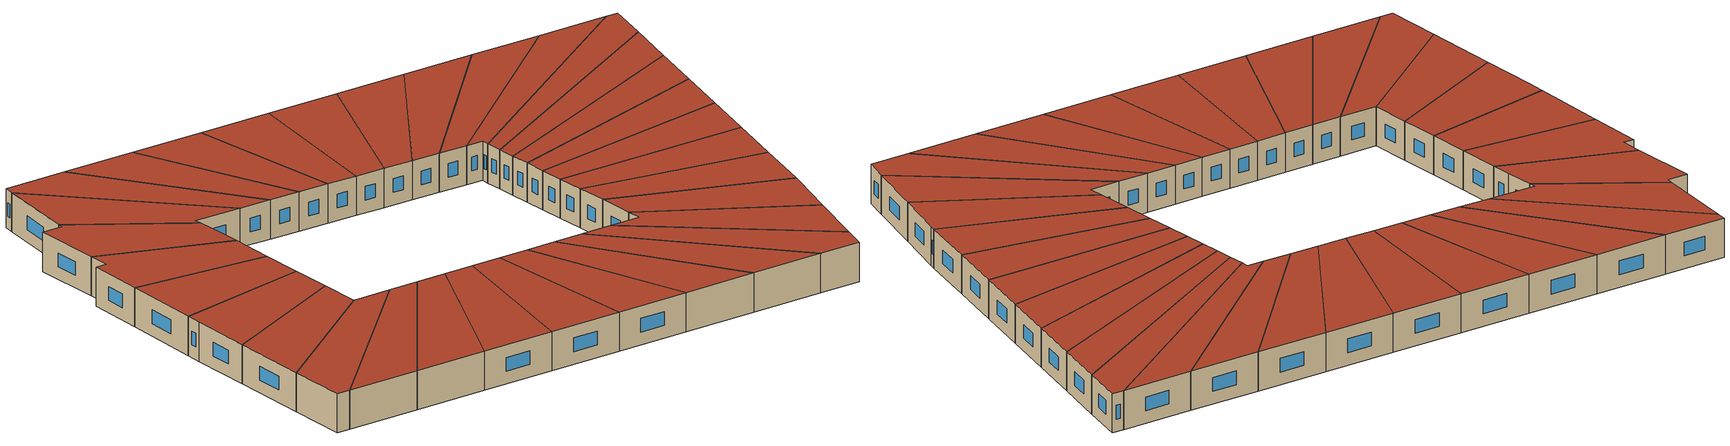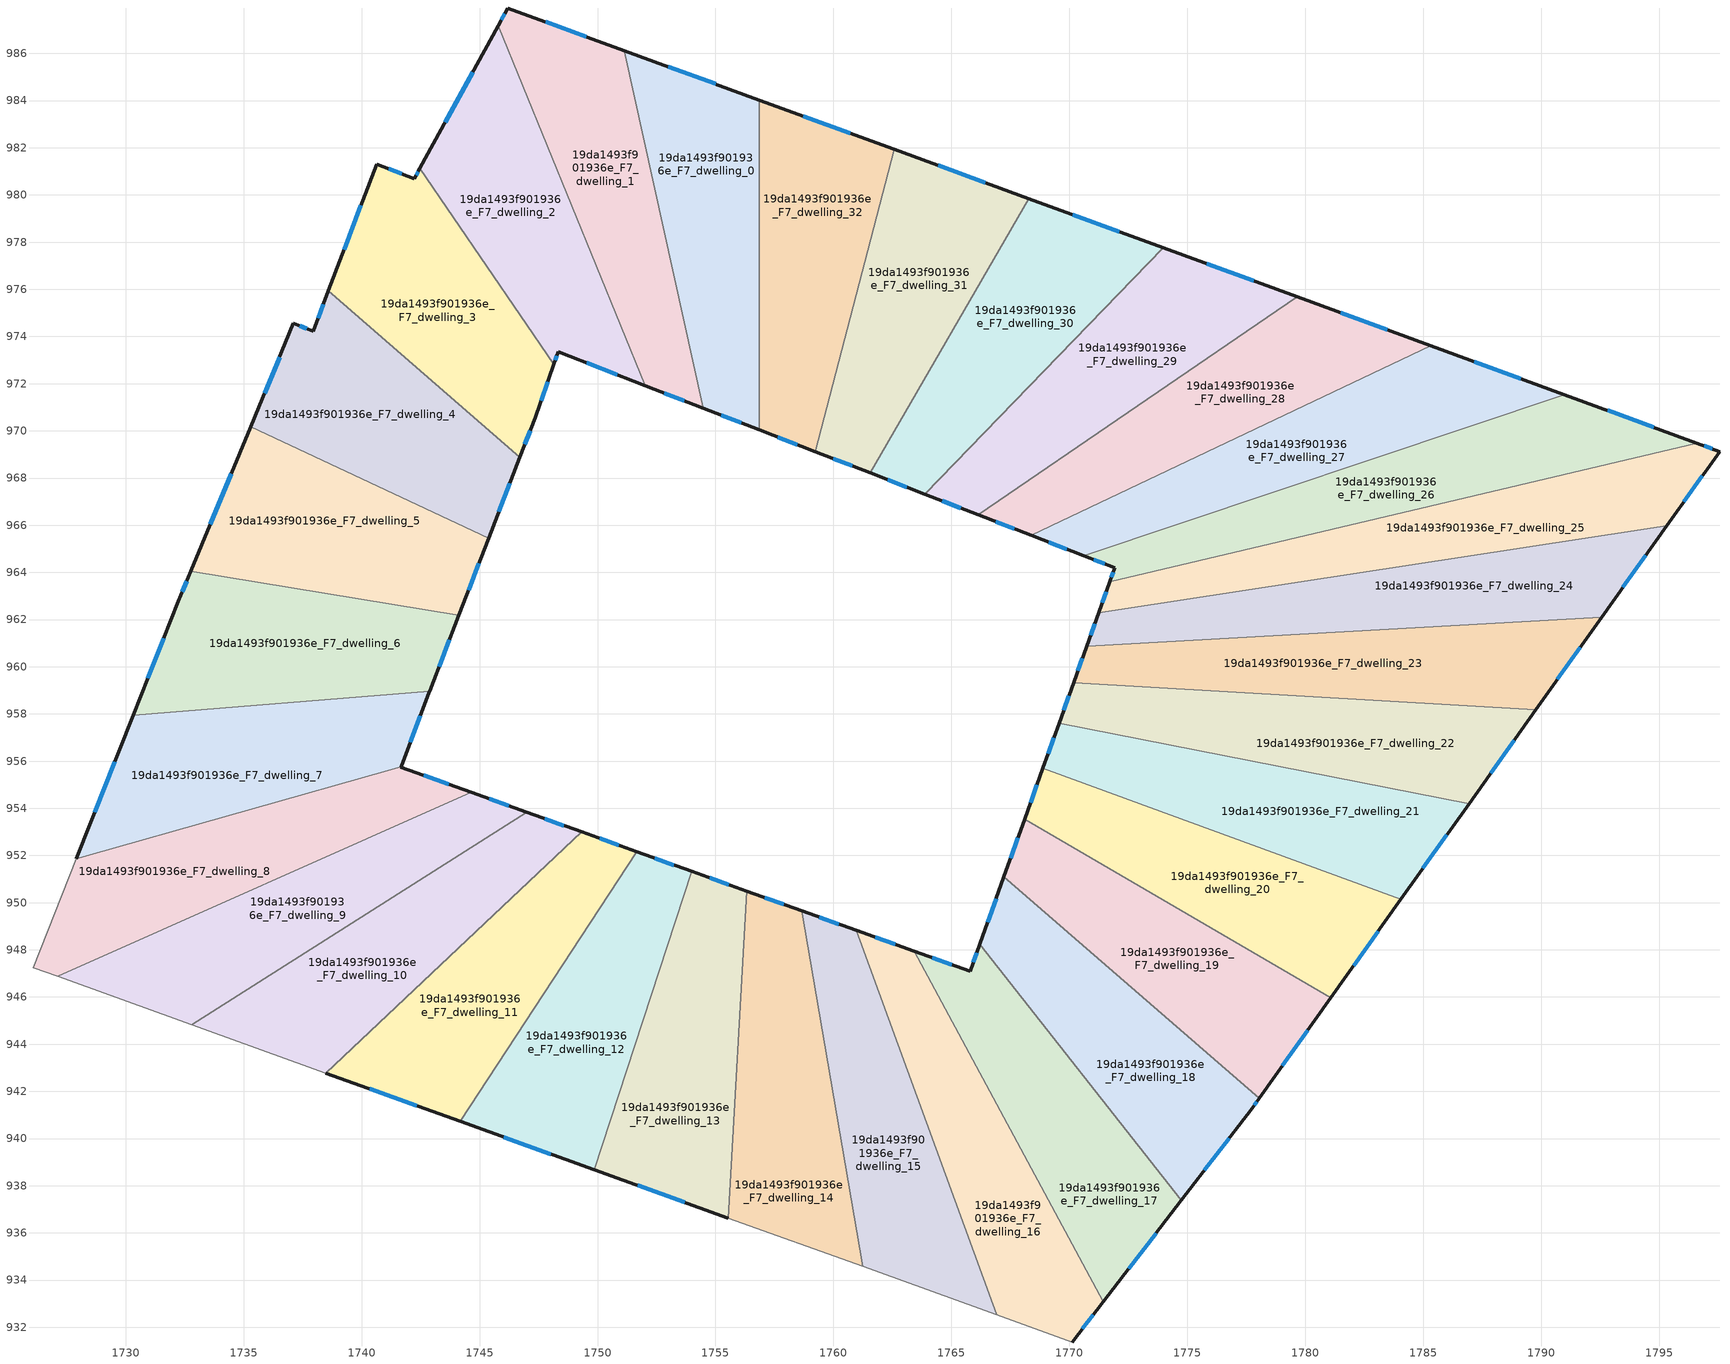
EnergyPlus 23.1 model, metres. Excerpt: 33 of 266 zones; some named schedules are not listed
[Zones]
19da1493f901936e_F7_dwelling_0
 floor to 19da1493f901936e_F6_dwelling_0 (EU_floor_Construction): 1756.86,984.02 1756.86,970.04 1754.47,970.96 1751.14,986.12 z21
 wall outside (EU_wall_Construction): 1754.47,970.96 1756.86,970.04 / 1756.86,984.02 1751.14,986.12 z21:24
 wall to 19da1493f901936e_F7_dwelling_1 (EU_wall_Construction): 1751.14,986.12 1754.47,970.96 z21:24
 wall to 19da1493f901936e_F7_dwelling_32 (EU_wall_Construction): 1756.86,970.04 1756.86,984.02 z21:24
 window (EU_Window_Construction): 1755.25,970.66 1756.09,970.34 / 1755,984.7 1753,985.44 z21.98:23.02
 roof outside (EU_roof_Construction): 1756.86,970.04 1756.86,984.02 1751.14,986.12 1754.47,970.96 z24
19da1493f901936e_F7_dwelling_1
 floor to 19da1493f901936e_F6_dwelling_1 (EU_floor_Construction): 1751.14,986.12 1754.47,970.96 1752.03,971.91 1745.79,987.17 1746.2,987.92 z21
 wall outside (EU_wall_Construction): 1752.03,971.91 1754.47,970.96 / 1751.14,986.12 1746.2,987.92 1745.79,987.17 z21:24
 wall to 19da1493f901936e_F7_dwelling_2 (EU_wall_Construction): 1745.79,987.17 1752.03,971.91 z21:24
 window (EU_Window_Construction): 1752.82,971.6 1753.68,971.27 / 1746.07,987.68 1745.92,987.42 / 1749.53,986.71 1747.81,987.34 z21.98:23.02
 roof outside (EU_roof_Construction): 1754.47,970.96 1751.14,986.12 1746.2,987.92 1745.79,987.17 1752.03,971.91 z24
19da1493f901936e_F7_dwelling_10
 floor to 19da1493f901936e_F6_dwelling_10 (EU_floor_Construction): 1749.33,953 1738.49,942.78 1732.8,944.83 1747,953.83 z21
 wall outside (EU_wall_Construction): 1749.33,953 1747,953.83 z21:24
 wall to 19da1493f901936e_F7_dwelling_11 (EU_wall_Construction): 1738.49,942.78 1749.33,953 z21:24
 wall adiabatic (EU_wall_Construction): 1732.8,944.83 1738.49,942.78 z21:24
 wall to 19da1493f901936e_F7_dwelling_9 (EU_wall_Construction): 1747,953.83 1732.8,944.83 z21:24
 window (EU_Window_Construction): 1748.57,953.27 1747.76,953.56 z21.98:23.02
 roof outside (EU_roof_Construction): 1749.33,953 1747,953.83 1732.8,944.83 1738.49,942.78 z24
19da1493f901936e_F7_dwelling_11
 floor to 19da1493f901936e_F6_dwelling_11 (EU_floor_Construction): 1751.67,952.16 1744.18,940.73 1738.49,942.78 1749.33,953 z21
 wall outside (EU_wall_Construction): 1751.67,952.16 1749.33,953 / 1738.49,942.78 1744.18,940.73 z21:24
 wall to 19da1493f901936e_F7_dwelling_12 (EU_wall_Construction): 1744.18,940.73 1751.67,952.16 z21:24
 window (EU_Window_Construction): 1750.91,952.43 1750.09,952.72 / 1740.34,942.11 1742.33,941.39 z21.98:23.02
 roof outside (EU_roof_Construction): 1744.18,940.73 1751.67,952.16 1749.33,953 1738.49,942.78 z24
19da1493f901936e_F7_dwelling_12
 floor to 19da1493f901936e_F6_dwelling_12 (EU_floor_Construction): 1754,951.32 1749.86,938.68 1744.18,940.73 1751.67,952.16 z21
 wall outside (EU_wall_Construction): 1754,951.32 1751.67,952.16 / 1744.18,940.73 1749.86,938.68 z21:24
 wall to 19da1493f901936e_F7_dwelling_13 (EU_wall_Construction): 1749.86,938.68 1754,951.32 z21:24
 window (EU_Window_Construction): 1753.24,951.59 1752.42,951.89 / 1746.03,940.06 1748.01,939.34 z21.98:23.02
 roof outside (EU_roof_Construction): 1749.86,938.68 1754,951.32 1751.67,952.16 1744.18,940.73 z24
19da1493f901936e_F7_dwelling_13
 floor to 19da1493f901936e_F6_dwelling_13 (EU_floor_Construction): 1756.33,950.49 1755.55,936.63 1749.86,938.68 1754,951.32 z21
 wall outside (EU_wall_Construction): 1756.33,950.49 1754,951.32 / 1749.86,938.68 1755.55,936.63 z21:24
 wall to 19da1493f901936e_F7_dwelling_14 (EU_wall_Construction): 1755.55,936.63 1756.33,950.49 z21:24
 window (EU_Window_Construction): 1755.57,950.76 1754.76,951.05 / 1751.71,938.01 1753.7,937.29 z21.98:23.02
 roof outside (EU_roof_Construction): 1755.55,936.63 1756.33,950.49 1754,951.32 1749.86,938.68 z24
19da1493f901936e_F7_dwelling_14
 floor to 19da1493f901936e_F6_dwelling_14 (EU_floor_Construction): 1758.65,949.65 1761.23,934.58 1755.55,936.63 1756.33,950.49 z21
 wall outside (EU_wall_Construction): 1758.65,949.65 1756.33,950.49 z21:24
 wall to 19da1493f901936e_F7_dwelling_15 (EU_wall_Construction): 1761.23,934.58 1758.65,949.65 z21:24
 wall adiabatic (EU_wall_Construction): 1755.55,936.63 1761.23,934.58 z21:24
 window (EU_Window_Construction): 1757.9,949.93 1757.08,950.22 z21.98:23.02
 roof outside (EU_roof_Construction): 1761.23,934.58 1758.65,949.65 1756.33,950.49 1755.55,936.63 z24
19da1493f901936e_F7_dwelling_15
 floor to 19da1493f901936e_F6_dwelling_15 (EU_floor_Construction): 1760.98,948.82 1766.92,932.53 1761.23,934.58 1758.65,949.65 z21
 wall outside (EU_wall_Construction): 1760.98,948.82 1758.65,949.65 z21:24
 wall to 19da1493f901936e_F7_dwelling_16 (EU_wall_Construction): 1766.92,932.53 1760.98,948.82 z21:24
 wall adiabatic (EU_wall_Construction): 1761.23,934.58 1766.92,932.53 z21:24
 window (EU_Window_Construction): 1760.22,949.09 1759.41,949.38 z21.98:23.02
 roof outside (EU_roof_Construction): 1766.92,932.53 1760.98,948.82 1758.65,949.65 1761.23,934.58 z24
19da1493f901936e_F7_dwelling_16
 floor to 19da1493f901936e_F6_dwelling_16 (EU_floor_Construction): 1763.42,947.94 1771.44,933.08 1770.13,931.38 1766.92,932.53 1760.98,948.82 z21
 wall outside (EU_wall_Construction): 1763.42,947.94 1760.98,948.82 / 1770.13,931.38 1771.44,933.08 z21:24
 wall to 19da1493f901936e_F7_dwelling_17 (EU_wall_Construction): 1771.44,933.08 1763.42,947.94 z21:24
 wall adiabatic (EU_wall_Construction): 1766.92,932.53 1770.13,931.38 z21:24
 window (EU_Window_Construction): 1762.63,948.23 1761.77,948.54 / 1770.56,931.93 1771.02,932.53 z21.98:23.02
 roof outside (EU_roof_Construction): 1770.13,931.38 1771.44,933.08 1763.42,947.94 1760.98,948.82 1766.92,932.53 z24
19da1493f901936e_F7_dwelling_17
 floor to 19da1493f901936e_F6_dwelling_17 (EU_floor_Construction): 1766.2,948.24 1774.75,937.38 1771.44,933.08 1763.42,947.94 1765.79,947.09 z21
 wall outside (EU_wall_Construction): 1766.2,948.24 1765.79,947.09 1763.42,947.94 / 1771.44,933.08 1774.75,937.38 z21:24
 wall to 19da1493f901936e_F7_dwelling_18 (EU_wall_Construction): 1774.75,937.38 1766.2,948.24 z21:24
 window (EU_Window_Construction): 1765.02,947.37 1764.19,947.67 / 1766.07,947.87 1765.93,947.47 / 1772.52,934.48 1773.68,935.99 z21.98:23.02
 roof outside (EU_roof_Construction): 1771.44,933.08 1774.75,937.38 1766.2,948.24 1765.79,947.09 1763.42,947.94 z24
19da1493f901936e_F7_dwelling_18
 floor to 19da1493f901936e_F6_dwelling_18 (EU_floor_Construction): 1778.05,941.7 1777.75,941.29 1774.75,937.38 1766.2,948.24 1767.23,951.09 z21
 wall outside (EU_wall_Construction): 1767.23,951.09 1766.2,948.24 / 1774.75,937.38 1777.75,941.29 1778.05,941.7 z21:24
 wall to 19da1493f901936e_F7_dwelling_19 (EU_wall_Construction): 1778.05,941.7 1767.23,951.09 z21:24
 window (EU_Window_Construction): 1766.89,950.17 1766.54,949.17 / 1777.85,941.42 1777.95,941.57 / 1775.73,938.65 1776.78,940.02 z21.98:23.02
 roof outside (EU_roof_Construction): 1774.75,937.38 1777.75,941.29 1778.05,941.7 1767.23,951.09 1766.2,948.24 z24
19da1493f901936e_F7_dwelling_19
 floor to 19da1493f901936e_F6_dwelling_19 (EU_floor_Construction): 1781.09,945.98 1778.05,941.7 1767.23,951.09 1768.11,953.54 z21
 wall outside (EU_wall_Construction): 1768.11,953.54 1767.23,951.09 / 1778.05,941.7 1781.09,945.98 z21:24
 wall to 19da1493f901936e_F7_dwelling_20 (EU_wall_Construction): 1781.09,945.98 1768.11,953.54 z21:24
 window (EU_Window_Construction): 1767.82,952.75 1767.51,951.89 / 1779.04,943.09 1780.1,944.59 z21.98:23.02
 roof outside (EU_roof_Construction): 1778.05,941.7 1781.09,945.98 1768.11,953.54 1767.23,951.09 z24
19da1493f901936e_F7_dwelling_2
 floor to 19da1493f901936e_F6_dwelling_2 (EU_floor_Construction): 1745.79,987.17 1752.03,971.91 1748.33,973.34 1748.15,972.82 1742.47,981.12 z21
 wall outside (EU_wall_Construction): 1748.15,972.82 1748.33,973.34 1752.03,971.91 / 1745.79,987.17 1742.47,981.12 z21:24
 wall to 19da1493f901936e_F7_dwelling_3 (EU_wall_Construction): 1742.47,981.12 1748.15,972.82 z21:24
 window (EU_Window_Construction): 1749.53,972.88 1750.83,972.38 / 1748.21,972.99 1748.27,973.18 / 1744.71,985.21 1743.55,983.09 z21.98:23.02
 roof outside (EU_roof_Construction): 1752.03,971.91 1745.79,987.17 1742.47,981.12 1748.15,972.82 1748.33,973.34 z24
19da1493f901936e_F7_dwelling_20
 floor to 19da1493f901936e_F6_dwelling_20 (EU_floor_Construction): 1784.05,950.13 1781.09,945.98 1768.11,953.54 1768.88,955.69 z21
 wall outside (EU_wall_Construction): 1768.88,955.69 1768.11,953.54 / 1781.09,945.98 1784.05,950.13 z21:24
 wall to 19da1493f901936e_F7_dwelling_21 (EU_wall_Construction): 1784.05,950.13 1768.88,955.69 z21:24
 window (EU_Window_Construction): 1768.63,954.99 1768.36,954.24 / 1782.05,947.33 1783.09,948.78 z21.98:23.02
 roof outside (EU_roof_Construction): 1781.09,945.98 1784.05,950.13 1768.88,955.69 1768.11,953.54 z24
19da1493f901936e_F7_dwelling_21
 floor to 19da1493f901936e_F6_dwelling_21 (EU_floor_Construction): 1786.94,954.2 1784.05,950.13 1768.88,955.69 1769.57,957.6 z21
 wall outside (EU_wall_Construction): 1769.57,957.6 1768.88,955.69 / 1784.05,950.13 1786.94,954.2 z21:24
 wall to 19da1493f901936e_F7_dwelling_22 (EU_wall_Construction): 1786.94,954.2 1769.57,957.6 z21:24
 window (EU_Window_Construction): 1769.34,956.98 1769.1,956.31 / 1784.99,951.46 1786,952.88 z21.98:23.02
 roof outside (EU_roof_Construction): 1784.05,950.13 1786.94,954.2 1769.57,957.6 1768.88,955.69 z24
19da1493f901936e_F7_dwelling_22
 floor to 19da1493f901936e_F6_dwelling_22 (EU_floor_Construction): 1789.78,958.18 1786.94,954.2 1769.57,957.6 1770.18,959.32 z21
 wall outside (EU_wall_Construction): 1770.18,959.32 1769.57,957.6 / 1786.94,954.2 1789.78,958.18 z21:24
 wall to 19da1493f901936e_F7_dwelling_23 (EU_wall_Construction): 1789.78,958.18 1770.18,959.32 z21:24
 window (EU_Window_Construction): 1769.98,958.76 1769.77,958.16 / 1787.87,955.49 1788.86,956.89 z21.98:23.02
 roof outside (EU_roof_Construction): 1786.94,954.2 1789.78,958.18 1770.18,959.32 1769.57,957.6 z24
19da1493f901936e_F7_dwelling_23
 floor to 19da1493f901936e_F6_dwelling_23 (EU_floor_Construction): 1792.57,962.11 1789.78,958.18 1770.18,959.32 1770.74,960.88 z21
 wall outside (EU_wall_Construction): 1770.74,960.88 1770.18,959.32 / 1789.78,958.18 1792.57,962.11 z21:24
 wall to 19da1493f901936e_F7_dwelling_24 (EU_wall_Construction): 1792.57,962.11 1770.74,960.88 z21:24
 window (EU_Window_Construction): 1770.56,960.37 1770.36,959.83 / 1790.69,959.46 1791.67,960.83 z21.98:23.02
 roof outside (EU_roof_Construction): 1789.78,958.18 1792.57,962.11 1770.74,960.88 1770.18,959.32 z24
19da1493f901936e_F7_dwelling_24
 floor to 19da1493f901936e_F6_dwelling_24 (EU_floor_Construction): 1795.33,965.97 1792.57,962.11 1770.74,960.88 1771.25,962.29 z21
 wall outside (EU_wall_Construction): 1771.25,962.29 1770.74,960.88 / 1792.57,962.11 1795.33,965.97 z21:24
 wall to 19da1493f901936e_F7_dwelling_25 (EU_wall_Construction): 1795.33,965.97 1771.25,962.29 z21:24
 window (EU_Window_Construction): 1771.08,961.83 1770.91,961.34 / 1793.47,963.36 1794.43,964.72 z21.98:23.02
 roof outside (EU_roof_Construction): 1792.57,962.11 1795.33,965.97 1771.25,962.29 1770.74,960.88 z24
19da1493f901936e_F7_dwelling_25
 floor to 19da1493f901936e_F6_dwelling_25 (EU_floor_Construction): 1797.57,969.12 1795.33,965.97 1771.25,962.29 1771.72,963.6 1796.6,969.48 z21
 wall outside (EU_wall_Construction): 1771.72,963.6 1771.25,962.29 / 1795.33,965.97 1797.57,969.12 1796.6,969.48 z21:24
 wall to 19da1493f901936e_F7_dwelling_26 (EU_wall_Construction): 1796.6,969.48 1771.72,963.6 z21:24
 window (EU_Window_Construction): 1771.57,963.18 1771.4,962.72 / 1797.26,969.24 1796.92,969.36 / 1796.06,967 1796.84,968.1 z21.98:23.02
 roof outside (EU_roof_Construction): 1795.33,965.97 1797.57,969.12 1796.6,969.48 1771.72,963.6 1771.25,962.29 z24
19da1493f901936e_F7_dwelling_26
 floor to 19da1493f901936e_F6_dwelling_26 (EU_floor_Construction): 1796.6,969.48 1771.72,963.6 1771.93,964.2 1770.62,964.7 1790.99,971.53 z21
 wall outside (EU_wall_Construction): 1770.62,964.7 1771.93,964.2 1771.72,963.6 / 1796.6,969.48 1790.99,971.53 z21:24
 wall to 19da1493f901936e_F7_dwelling_27 (EU_wall_Construction): 1790.99,971.53 1770.62,964.7 z21:24
 window (EU_Window_Construction): 1771.86,964 1771.79,963.79 / 1771.05,964.54 1771.5,964.36 / 1794.78,970.15 1792.81,970.87 z21.98:23.02
 roof outside (EU_roof_Construction): 1796.6,969.48 1790.99,971.53 1770.62,964.7 1771.93,964.2 1771.72,963.6 z24
19da1493f901936e_F7_dwelling_27
 floor to 19da1493f901936e_F6_dwelling_27 (EU_floor_Construction): 1790.99,971.53 1770.62,964.7 1768.4,965.57 1785.33,973.6 z21
 wall outside (EU_wall_Construction): 1768.4,965.57 1770.62,964.7 / 1790.99,971.53 1785.33,973.6 z21:24
 wall to 19da1493f901936e_F7_dwelling_28 (EU_wall_Construction): 1785.33,973.6 1768.4,965.57 z21:24
 window (EU_Window_Construction): 1769.12,965.29 1769.9,964.98 / 1789.15,972.21 1787.17,972.93 z21.98:23.02
 roof outside (EU_roof_Construction): 1790.99,971.53 1785.33,973.6 1768.4,965.57 1770.62,964.7 z24
19da1493f901936e_F7_dwelling_28
 floor to 19da1493f901936e_F6_dwelling_28 (EU_floor_Construction): 1785.33,973.6 1768.4,965.57 1766.15,966.44 1779.66,975.68 z21
 wall outside (EU_wall_Construction): 1766.15,966.44 1768.4,965.57 / 1785.33,973.6 1779.66,975.68 z21:24
 wall to 19da1493f901936e_F7_dwelling_29 (EU_wall_Construction): 1779.66,975.68 1766.15,966.44 z21:24
 window (EU_Window_Construction): 1766.88,966.16 1767.66,965.85 / 1783.49,974.28 1781.5,975 z21.98:23.02
 roof outside (EU_roof_Construction): 1785.33,973.6 1779.66,975.68 1766.15,966.44 1768.4,965.57 z24
19da1493f901936e_F7_dwelling_29
 floor to 19da1493f901936e_F6_dwelling_29 (EU_floor_Construction): 1779.66,975.68 1766.15,966.44 1763.87,967.32 1773.98,977.76 z21
 wall outside (EU_wall_Construction): 1763.87,967.32 1766.15,966.44 / 1779.66,975.68 1773.98,977.76 z21:24
 wall to 19da1493f901936e_F7_dwelling_30 (EU_wall_Construction): 1773.98,977.76 1763.87,967.32 z21:24
 window (EU_Window_Construction): 1764.61,967.03 1765.4,966.73 / 1777.81,976.36 1775.83,977.08 z21.98:23.02
 roof outside (EU_roof_Construction): 1779.66,975.68 1773.98,977.76 1763.87,967.32 1766.15,966.44 z24
19da1493f901936e_F7_dwelling_3
 floor to 19da1493f901936e_F6_dwelling_3 (EU_floor_Construction): 1742.47,981.12 1748.15,972.82 1747.35,970.54 1746.71,968.89 1738.59,975.93 1740.63,981.3 1742.23,980.7 z21
 wall outside (EU_wall_Construction): 1742.47,981.12 1742.23,980.7 1740.63,981.3 1738.59,975.93 / 1746.71,968.89 1747.35,970.54 1748.15,972.82 z21:24
 wall to 19da1493f901936e_F7_dwelling_4 (EU_wall_Construction): 1738.59,975.93 1746.71,968.89 z21:24
 window (EU_Window_Construction): 1742.39,980.98 1742.31,980.83 / 1747.61,971.29 1747.89,972.08 / 1746.92,969.43 1747.14,970.01 / 1739.97,979.56 1739.25,977.68 / 1741.71,980.89 1741.15,981.11 z21.98:23.02
 roof outside (EU_roof_Construction): 1746.71,968.89 1747.35,970.54 1748.15,972.82 1742.47,981.12 1742.23,980.7 1740.63,981.3 1738.59,975.93 z24
19da1493f901936e_F7_dwelling_30
 floor to 19da1493f901936e_F6_dwelling_30 (EU_floor_Construction): 1773.98,977.76 1763.87,967.32 1761.56,968.22 1768.29,979.84 z21
 wall outside (EU_wall_Construction): 1761.56,968.22 1763.87,967.32 / 1773.98,977.76 1768.29,979.84 z21:24
 wall to 19da1493f901936e_F7_dwelling_31 (EU_wall_Construction): 1768.29,979.84 1761.56,968.22 z21:24
 window (EU_Window_Construction): 1762.31,967.93 1763.12,967.61 / 1772.13,978.44 1770.14,979.17 z21.98:23.02
 roof outside (EU_roof_Construction): 1763.87,967.32 1773.98,977.76 1768.29,979.84 1761.56,968.22 z24
19da1493f901936e_F7_dwelling_31
 floor to 19da1493f901936e_F6_dwelling_31 (EU_floor_Construction): 1768.29,979.84 1761.56,968.22 1759.23,969.12 1762.58,981.93 z21
 wall outside (EU_wall_Construction): 1759.23,969.12 1761.56,968.22 / 1768.29,979.84 1762.58,981.93 z21:24
 wall to 19da1493f901936e_F7_dwelling_32 (EU_wall_Construction): 1762.58,981.93 1759.23,969.12 z21:24
 window (EU_Window_Construction): 1759.99,968.83 1760.8,968.51 / 1766.43,980.52 1764.44,981.25 z21.98:23.02
 roof outside (EU_roof_Construction): 1761.56,968.22 1768.29,979.84 1762.58,981.93 1759.23,969.12 z24
19da1493f901936e_F7_dwelling_32
 floor to 19da1493f901936e_F6_dwelling_32 (EU_floor_Construction): 1762.58,981.93 1759.23,969.12 1756.86,970.04 1756.86,984.02 z21
 wall outside (EU_wall_Construction): 1756.86,970.04 1759.23,969.12 / 1762.58,981.93 1756.86,984.02 z21:24
 window (EU_Window_Construction): 1757.63,969.74 1758.46,969.42 / 1760.72,982.61 1758.72,983.34 z21.98:23.02
 roof outside (EU_roof_Construction): 1759.23,969.12 1762.58,981.93 1756.86,984.02 1756.86,970.04 z24
19da1493f901936e_F7_dwelling_4
 floor to 19da1493f901936e_F6_dwelling_4 (EU_floor_Construction): 1746.71,968.89 1745.39,965.46 1735.29,970.17 1737.11,974.55 1737.94,974.22 1738.59,975.93 z21
 wall outside (EU_wall_Construction): 1738.59,975.93 1737.94,974.22 1737.11,974.55 1735.29,970.17 / 1745.39,965.46 1746.71,968.89 z21:24
 wall to 19da1493f901936e_F7_dwelling_5 (EU_wall_Construction): 1735.29,970.17 1745.39,965.46 z21:24
 window (EU_Window_Construction): 1738.38,975.38 1738.15,974.78 / 1745.82,966.57 1746.28,967.77 / 1736.52,973.13 1735.88,971.6 / 1737.67,974.33 1737.38,974.45 z21.98:23.02
 roof outside (EU_roof_Construction): 1745.39,965.46 1746.71,968.89 1738.59,975.93 1737.94,974.22 1737.11,974.55 1735.29,970.17 z24
19da1493f901936e_F7_dwelling_5
 floor to 19da1493f901936e_F6_dwelling_5 (EU_floor_Construction): 1745.39,965.46 1744.12,962.18 1732.75,964.05 1735.29,970.17 z21
 wall outside (EU_wall_Construction): 1744.12,962.18 1745.39,965.46 / 1735.29,970.17 1732.75,964.05 z21:24
 wall to 19da1493f901936e_F7_dwelling_6 (EU_wall_Construction): 1732.75,964.05 1744.12,962.18 z21:24
 window (EU_Window_Construction): 1744.53,963.25 1744.98,964.39 / 1734.47,968.18 1733.58,966.04 z21.98:23.02
 roof outside (EU_roof_Construction): 1744.12,962.18 1745.39,965.46 1735.29,970.17 1732.75,964.05 z24
19da1493f901936e_F7_dwelling_6
 floor to 19da1493f901936e_F6_dwelling_6 (EU_floor_Construction): 1744.12,962.18 1742.88,958.96 1730.31,957.95 1732.22,962.77 1732.75,964.05 z21
 wall outside (EU_wall_Construction): 1742.88,958.96 1744.12,962.18 / 1732.75,964.05 1732.22,962.77 1730.31,957.95 z21:24
 wall to 19da1493f901936e_F7_dwelling_7 (EU_wall_Construction): 1730.31,957.95 1742.88,958.96 z21:24
 window (EU_Window_Construction): 1743.28,960.01 1743.72,961.14 / 1731.6,961.2 1730.94,959.51 / 1732.58,963.63 1732.4,963.18 z21.98:23.02
 roof outside (EU_roof_Construction): 1742.88,958.96 1744.12,962.18 1732.75,964.05 1732.22,962.77 1730.31,957.95 z24
19da1493f901936e_F7_dwelling_7
 floor to 19da1493f901936e_F6_dwelling_7 (EU_floor_Construction): 1742.88,958.96 1742.87,958.95 1741.67,955.77 1727.9,951.85 1730.31,957.95 z21
 wall outside (EU_wall_Construction): 1741.67,955.77 1742.87,958.95 1742.88,958.96 / 1730.31,957.95 1727.9,951.85 z21:24
 wall to 19da1493f901936e_F7_dwelling_8 (EU_wall_Construction): 1727.9,951.85 1741.67,955.77 z21:24
 window (EU_Window_Construction): 1742.06,956.8 1742.48,957.91 / 1729.53,955.96 1728.69,953.83 z21.98:23.02
 roof outside (EU_roof_Construction): 1741.67,955.77 1742.87,958.95 1742.88,958.96 1730.31,957.95 1727.9,951.85 z24
19da1493f901936e_F7_dwelling_8
 floor to 19da1493f901936e_F6_dwelling_8 (EU_floor_Construction): 1744.66,954.67 1727.11,946.88 1726.08,947.25 1727.9,951.85 1741.67,955.77 1741.66,955.75 z21
 wall outside (EU_wall_Construction): 1744.66,954.67 1741.66,955.75 1741.67,955.77 z21:24
 wall to 19da1493f901936e_F7_dwelling_9 (EU_wall_Construction): 1727.11,946.88 1744.66,954.67 z21:24
 wall adiabatic (EU_wall_Construction): 1727.9,951.85 1726.08,947.25 1727.11,946.88 z21:24
 window (EU_Window_Construction): 1743.68,955.02 1742.64,955.4 z21.98:23.02
 roof outside (EU_roof_Construction): 1744.66,954.67 1741.66,955.75 1741.67,955.77 1727.9,951.85 1726.08,947.25 1727.11,946.88 z24
19da1493f901936e_F7_dwelling_9
 floor to 19da1493f901936e_F6_dwelling_9 (EU_floor_Construction): 1747,953.83 1732.8,944.83 1727.11,946.88 1744.66,954.67 z21
 wall outside (EU_wall_Construction): 1747,953.83 1744.66,954.67 z21:24
 wall adiabatic (EU_wall_Construction): 1727.11,946.88 1732.8,944.83 z21:24
 window (EU_Window_Construction): 1746.24,954.11 1745.42,954.4 z21.98:23.02
 roof outside (EU_roof_Construction): 1747,953.83 1744.66,954.67 1727.11,946.88 1732.8,944.83 z24
[Building]
EU S2 Campaign: North Axis=0; Terrain=City; Solar Distribution=FullExterior
[Site:Location]
Bologna: Latitude=44.5; Longitude=11.25; Time Zone=1; Elevation=37
[SizingPeriod:WeatherFileDays]
AnnualSizingPeriod: Begin Month=1; Begin Day of Month=1; End Month=12; End Day of Month=31; Day of Week for Start Day=Monday; Use Weather File Daylight Saving Period=No; Use Weather File Rain and Snow Indicators=No
[MATERIAL]
EU_InternalMass_Material: Roughness=MediumRough; Thickness=0.1; Conductivity=1; Density=1800; Specific Heat=900; Thermal Absorptance=0.9; Solar Absorptance=0.7; Visible Absorptance=0.7
[MATERIAL:NOMASS] Roughness=MediumRough; Thermal Absorptance=0.9; Solar Absorptance=0.7; Visible Absorptance=0.7
Name | Thermal Resistance
EU_wall_NoMass | 0.905828
EU_roof_NoMass | 0.37593
EU_floor_NoMass | 0.67114
[WINDOWMATERIAL:SIMPLEGLAZINGSYSTEM]
EU_Window_SimpleGlazing: UFactor=4.52486; Solar Heat Gain Coefficient=0.85; Visible Transmittance=0.85
[CONSTRUCTION]
EU_wall_Construction: EU_wall_NoMass
EU_roof_Construction: EU_roof_NoMass
EU_floor_Construction: EU_floor_NoMass
EU_Window_Construction: EU_Window_SimpleGlazing
EU_InternalMass_Construction: EU_InternalMass_Material
[ZONE] Type=1; Multiplier=1; Ceiling Height=autocalculate; Floor Area=autocalculate; Part of Total Floor Area=Yes
Name | Volume
19da1493f901936e_F7_dwelling_0; 19da1493f901936e_F7_dwelling_1 | 169.952
19da1493f901936e_F7_dwelling_10; 19da1493f901936e_F7_dwelling_26 | 169.943
19da1493f901936e_F7_dwelling_11 | 169.901
19da1493f901936e_F7_dwelling_12; 19da1493f901936e_F7_dwelling_8 | 169.959
19da1493f901936e_F7_dwelling_13 | 169.975
19da1493f901936e_F7_dwelling_14 | 169.917
19da1493f901936e_F7_dwelling_15 | 169.939
19da1493f901936e_F7_dwelling_16 | 169.956
19da1493f901936e_F7_dwelling_17 | 169.931
19da1493f901936e_F7_dwelling_18; 19da1493f901936e_F7_dwelling_7 | 169.948
19da1493f901936e_F7_dwelling_19 | 169.945
19da1493f901936e_F7_dwelling_2; 19da1493f901936e_F7_dwelling_28 | 169.941
19da1493f901936e_F7_dwelling_20 | 169.964
19da1493f901936e_F7_dwelling_21 | 169.92
19da1493f901936e_F7_dwelling_22 | 169.934
19da1493f901936e_F7_dwelling_23 | 169.97
19da1493f901936e_F7_dwelling_24 | 169.978
19da1493f901936e_F7_dwelling_25 | 169.907
19da1493f901936e_F7_dwelling_27; 19da1493f901936e_F7_dwelling_31 | 169.923
19da1493f901936e_F7_dwelling_29 | 169.963
19da1493f901936e_F7_dwelling_3; 19da1493f901936e_F7_dwelling_4 | 169.938
19da1493f901936e_F7_dwelling_30 | 169.968
19da1493f901936e_F7_dwelling_32 | 169.916
19da1493f901936e_F7_dwelling_5 | 169.942
19da1493f901936e_F7_dwelling_6 | 169.933
19da1493f901936e_F7_dwelling_9 | 169.95
[INTERNALMASS] Construction=EU_InternalMass_Construction
Name | Zone or ZoneList | Surface Area
19da1493f901936e_F7_dwelling_0_EU_InternalMass | 19da1493f901936e_F7_dwelling_0 | 56.6504
19da1493f901936e_F7_dwelling_1_EU_InternalMass | 19da1493f901936e_F7_dwelling_1 | 56.6506
19da1493f901936e_F7_dwelling_2_EU_InternalMass | 19da1493f901936e_F7_dwelling_2 | 56.6469
19da1493f901936e_F7_dwelling_3_EU_InternalMass | 19da1493f901936e_F7_dwelling_3 | 56.6463
19da1493f901936e_F7_dwelling_4_EU_InternalMass | 19da1493f901936e_F7_dwelling_4 | 56.6461
19da1493f901936e_F7_dwelling_5_EU_InternalMass | 19da1493f901936e_F7_dwelling_5 | 56.6471
19da1493f901936e_F7_dwelling_6_EU_InternalMass | 19da1493f901936e_F7_dwelling_6 | 56.6444
19da1493f901936e_F7_dwelling_7_EU_InternalMass | 19da1493f901936e_F7_dwelling_7 | 56.6492
19da1493f901936e_F7_dwelling_8_EU_InternalMass | 19da1493f901936e_F7_dwelling_8 | 56.6529
19da1493f901936e_F7_dwelling_9_EU_InternalMass | 19da1493f901936e_F7_dwelling_9 | 56.6497
19da1493f901936e_F7_dwelling_10_EU_InternalMass | 19da1493f901936e_F7_dwelling_10 | 56.6475
19da1493f901936e_F7_dwelling_11_EU_InternalMass | 19da1493f901936e_F7_dwelling_11 | 56.6337
19da1493f901936e_F7_dwelling_12_EU_InternalMass | 19da1493f901936e_F7_dwelling_12 | 56.6529
19da1493f901936e_F7_dwelling_13_EU_InternalMass | 19da1493f901936e_F7_dwelling_13 | 56.6588
19da1493f901936e_F7_dwelling_14_EU_InternalMass | 19da1493f901936e_F7_dwelling_14 | 56.639
19da1493f901936e_F7_dwelling_15_EU_InternalMass | 19da1493f901936e_F7_dwelling_15 | 56.6466
19da1493f901936e_F7_dwelling_16_EU_InternalMass | 19da1493f901936e_F7_dwelling_16 | 56.6522
19da1493f901936e_F7_dwelling_17_EU_InternalMass | 19da1493f901936e_F7_dwelling_17 | 56.6441
19da1493f901936e_F7_dwelling_18_EU_InternalMass | 19da1493f901936e_F7_dwelling_18 | 56.649
19da1493f901936e_F7_dwelling_19_EU_InternalMass | 19da1493f901936e_F7_dwelling_19 | 56.6483
19da1493f901936e_F7_dwelling_20_EU_InternalMass | 19da1493f901936e_F7_dwelling_20 | 56.6547
19da1493f901936e_F7_dwelling_21_EU_InternalMass | 19da1493f901936e_F7_dwelling_21 | 56.6399
19da1493f901936e_F7_dwelling_22_EU_InternalMass | 19da1493f901936e_F7_dwelling_22 | 56.6446
19da1493f901936e_F7_dwelling_23_EU_InternalMass | 19da1493f901936e_F7_dwelling_23 | 56.657
19da1493f901936e_F7_dwelling_24_EU_InternalMass | 19da1493f901936e_F7_dwelling_24 | 56.659
19da1493f901936e_F7_dwelling_25_EU_InternalMass | 19da1493f901936e_F7_dwelling_25 | 56.636
19da1493f901936e_F7_dwelling_26_EU_InternalMass | 19da1493f901936e_F7_dwelling_26 | 56.6475
19da1493f901936e_F7_dwelling_27_EU_InternalMass | 19da1493f901936e_F7_dwelling_27 | 56.6412
19da1493f901936e_F7_dwelling_28_EU_InternalMass | 19da1493f901936e_F7_dwelling_28 | 56.647
19da1493f901936e_F7_dwelling_29_EU_InternalMass | 19da1493f901936e_F7_dwelling_29 | 56.654
19da1493f901936e_F7_dwelling_30_EU_InternalMass | 19da1493f901936e_F7_dwelling_30 | 56.6561
19da1493f901936e_F7_dwelling_31_EU_InternalMass | 19da1493f901936e_F7_dwelling_31 | 56.641
19da1493f901936e_F7_dwelling_32_EU_InternalMass | 19da1493f901936e_F7_dwelling_32 | 56.6386
[OTHEREQUIPMENT] Fuel Type=Electricity; Design Level Calculation Method=Watts/Area; Power per Zone Floor Area=1; Fraction Latent=0; Fraction Radiant=0; Fraction Lost=0; Carbon Dioxide Generation Rate=0; EndUse Subcategory=EU_Step8_InternalGains
Name | Zone or ZoneList or Space or SpaceList | Schedule
EU_Step8_InternalGain_19da1493f901936e_F7_dwelling_0_f000 | 19da1493f901936e_F7_dwelling_0 | EU_Step8_GainSchedule_19da1493f901936e_F7_dwelling_0_f000
EU_Step8_InternalGain_19da1493f901936e_F7_dwelling_1_f000 | 19da1493f901936e_F7_dwelling_1 | EU_Step8_GainSchedule_19da1493f901936e_F7_dwelling_1_f000
EU_Step8_InternalGain_19da1493f901936e_F7_dwelling_2_f000 | 19da1493f901936e_F7_dwelling_2 | EU_Step8_GainSchedule_19da1493f901936e_F7_dwelling_2_f000
EU_Step8_InternalGain_19da1493f901936e_F7_dwelling_3_f000 | 19da1493f901936e_F7_dwelling_3 | EU_Step8_GainSchedule_19da1493f901936e_F7_dwelling_3_f000
EU_Step8_InternalGain_19da1493f901936e_F7_dwelling_4_f000 | 19da1493f901936e_F7_dwelling_4 | EU_Step8_GainSchedule_19da1493f901936e_F7_dwelling_4_f000
EU_Step8_InternalGain_19da1493f901936e_F7_dwelling_5_f000 | 19da1493f901936e_F7_dwelling_5 | EU_Step8_GainSchedule_19da1493f901936e_F7_dwelling_5_f000
EU_Step8_InternalGain_19da1493f901936e_F7_dwelling_6_f000 | 19da1493f901936e_F7_dwelling_6 | EU_Step8_GainSchedule_19da1493f901936e_F7_dwelling_6_f000
EU_Step8_InternalGain_19da1493f901936e_F7_dwelling_7_f000 | 19da1493f901936e_F7_dwelling_7 | EU_Step8_GainSchedule_19da1493f901936e_F7_dwelling_7_f000
EU_Step8_InternalGain_19da1493f901936e_F7_dwelling_8_f000 | 19da1493f901936e_F7_dwelling_8 | EU_Step8_GainSchedule_19da1493f901936e_F7_dwelling_8_f000
EU_Step8_InternalGain_19da1493f901936e_F7_dwelling_9_f000 | 19da1493f901936e_F7_dwelling_9 | EU_Step8_GainSchedule_19da1493f901936e_F7_dwelling_9_f000
EU_Step8_InternalGain_19da1493f901936e_F7_dwelling_10_f000 | 19da1493f901936e_F7_dwelling_10 | EU_Step8_GainSchedule_19da1493f901936e_F7_dwelling_10_f000
EU_Step8_InternalGain_19da1493f901936e_F7_dwelling_11_f000 | 19da1493f901936e_F7_dwelling_11 | EU_Step8_GainSchedule_19da1493f901936e_F7_dwelling_11_f000
EU_Step8_InternalGain_19da1493f901936e_F7_dwelling_12_f000 | 19da1493f901936e_F7_dwelling_12 | EU_Step8_GainSchedule_19da1493f901936e_F7_dwelling_12_f000
EU_Step8_InternalGain_19da1493f901936e_F7_dwelling_13_f000 | 19da1493f901936e_F7_dwelling_13 | EU_Step8_GainSchedule_19da1493f901936e_F7_dwelling_13_f000
EU_Step8_InternalGain_19da1493f901936e_F7_dwelling_14_f000 | 19da1493f901936e_F7_dwelling_14 | EU_Step8_GainSchedule_19da1493f901936e_F7_dwelling_14_f000
EU_Step8_InternalGain_19da1493f901936e_F7_dwelling_15_f000 | 19da1493f901936e_F7_dwelling_15 | EU_Step8_GainSchedule_19da1493f901936e_F7_dwelling_15_f000
EU_Step8_InternalGain_19da1493f901936e_F7_dwelling_16_f000 | 19da1493f901936e_F7_dwelling_16 | EU_Step8_GainSchedule_19da1493f901936e_F7_dwelling_16_f000
EU_Step8_InternalGain_19da1493f901936e_F7_dwelling_17_f000 | 19da1493f901936e_F7_dwelling_17 | EU_Step8_GainSchedule_19da1493f901936e_F7_dwelling_17_f000
EU_Step8_InternalGain_19da1493f901936e_F7_dwelling_18_f000 | 19da1493f901936e_F7_dwelling_18 | EU_Step8_GainSchedule_19da1493f901936e_F7_dwelling_18_f000
EU_Step8_InternalGain_19da1493f901936e_F7_dwelling_19_f000 | 19da1493f901936e_F7_dwelling_19 | EU_Step8_GainSchedule_19da1493f901936e_F7_dwelling_19_f000
EU_Step8_InternalGain_19da1493f901936e_F7_dwelling_20_f000 | 19da1493f901936e_F7_dwelling_20 | EU_Step8_GainSchedule_19da1493f901936e_F7_dwelling_20_f000
EU_Step8_InternalGain_19da1493f901936e_F7_dwelling_21_f000 | 19da1493f901936e_F7_dwelling_21 | EU_Step8_GainSchedule_19da1493f901936e_F7_dwelling_21_f000
EU_Step8_InternalGain_19da1493f901936e_F7_dwelling_22_f000 | 19da1493f901936e_F7_dwelling_22 | EU_Step8_GainSchedule_19da1493f901936e_F7_dwelling_22_f000
EU_Step8_InternalGain_19da1493f901936e_F7_dwelling_23_f000 | 19da1493f901936e_F7_dwelling_23 | EU_Step8_GainSchedule_19da1493f901936e_F7_dwelling_23_f000
EU_Step8_InternalGain_19da1493f901936e_F7_dwelling_24_f000 | 19da1493f901936e_F7_dwelling_24 | EU_Step8_GainSchedule_19da1493f901936e_F7_dwelling_24_f000
EU_Step8_InternalGain_19da1493f901936e_F7_dwelling_25_f000 | 19da1493f901936e_F7_dwelling_25 | EU_Step8_GainSchedule_19da1493f901936e_F7_dwelling_25_f000
EU_Step8_InternalGain_19da1493f901936e_F7_dwelling_26_f000 | 19da1493f901936e_F7_dwelling_26 | EU_Step8_GainSchedule_19da1493f901936e_F7_dwelling_26_f000
EU_Step8_InternalGain_19da1493f901936e_F7_dwelling_27_f000 | 19da1493f901936e_F7_dwelling_27 | EU_Step8_GainSchedule_19da1493f901936e_F7_dwelling_27_f000
EU_Step8_InternalGain_19da1493f901936e_F7_dwelling_28_f000 | 19da1493f901936e_F7_dwelling_28 | EU_Step8_GainSchedule_19da1493f901936e_F7_dwelling_28_f000
EU_Step8_InternalGain_19da1493f901936e_F7_dwelling_29_f000 | 19da1493f901936e_F7_dwelling_29 | EU_Step8_GainSchedule_19da1493f901936e_F7_dwelling_29_f000
EU_Step8_InternalGain_19da1493f901936e_F7_dwelling_30_f000 | 19da1493f901936e_F7_dwelling_30 | EU_Step8_GainSchedule_19da1493f901936e_F7_dwelling_30_f000
EU_Step8_InternalGain_19da1493f901936e_F7_dwelling_31_f000 | 19da1493f901936e_F7_dwelling_31 | EU_Step8_GainSchedule_19da1493f901936e_F7_dwelling_31_f000
EU_Step8_InternalGain_19da1493f901936e_F7_dwelling_32_f000 | 19da1493f901936e_F7_dwelling_32 | EU_Step8_GainSchedule_19da1493f901936e_F7_dwelling_32_f000
[ZONEVENTILATION:DESIGNFLOWRATE] Schedule=EU_AlwaysOn; Design Flow Rate Calculation Method=AirChanges/Hour; Air Changes per Hour=0.73129; Ventilation Type=Natural; Fan Pressure Rise=0; Fan Total Efficiency=1; Constant Term Coefficient=1; Temperature Term Coefficient=0; Velocity Term Coefficient=0; Velocity Squared Term Coefficient=0; Minimum Indoor Temperature=-100; Maximum Indoor Temperature=100; Delta Temperature=-100; Minimum Outdoor Temperature=-100; Maximum Outdoor Temperature=100; Maximum Wind Speed=40
Name | Zone or ZoneList or Space or SpaceList
EU_ConstantAir_19da1493f901936e_F7_dwelling_0 | 19da1493f901936e_F7_dwelling_0
EU_ConstantAir_19da1493f901936e_F7_dwelling_1 | 19da1493f901936e_F7_dwelling_1
EU_ConstantAir_19da1493f901936e_F7_dwelling_2 | 19da1493f901936e_F7_dwelling_2
EU_ConstantAir_19da1493f901936e_F7_dwelling_3 | 19da1493f901936e_F7_dwelling_3
EU_ConstantAir_19da1493f901936e_F7_dwelling_4 | 19da1493f901936e_F7_dwelling_4
EU_ConstantAir_19da1493f901936e_F7_dwelling_5 | 19da1493f901936e_F7_dwelling_5
EU_ConstantAir_19da1493f901936e_F7_dwelling_6 | 19da1493f901936e_F7_dwelling_6
EU_ConstantAir_19da1493f901936e_F7_dwelling_7 | 19da1493f901936e_F7_dwelling_7
EU_ConstantAir_19da1493f901936e_F7_dwelling_8 | 19da1493f901936e_F7_dwelling_8
EU_ConstantAir_19da1493f901936e_F7_dwelling_9 | 19da1493f901936e_F7_dwelling_9
EU_ConstantAir_19da1493f901936e_F7_dwelling_10 | 19da1493f901936e_F7_dwelling_10
EU_ConstantAir_19da1493f901936e_F7_dwelling_11 | 19da1493f901936e_F7_dwelling_11
EU_ConstantAir_19da1493f901936e_F7_dwelling_12 | 19da1493f901936e_F7_dwelling_12
EU_ConstantAir_19da1493f901936e_F7_dwelling_13 | 19da1493f901936e_F7_dwelling_13
EU_ConstantAir_19da1493f901936e_F7_dwelling_14 | 19da1493f901936e_F7_dwelling_14
EU_ConstantAir_19da1493f901936e_F7_dwelling_15 | 19da1493f901936e_F7_dwelling_15
EU_ConstantAir_19da1493f901936e_F7_dwelling_16 | 19da1493f901936e_F7_dwelling_16
EU_ConstantAir_19da1493f901936e_F7_dwelling_17 | 19da1493f901936e_F7_dwelling_17
EU_ConstantAir_19da1493f901936e_F7_dwelling_18 | 19da1493f901936e_F7_dwelling_18
EU_ConstantAir_19da1493f901936e_F7_dwelling_19 | 19da1493f901936e_F7_dwelling_19
EU_ConstantAir_19da1493f901936e_F7_dwelling_20 | 19da1493f901936e_F7_dwelling_20
EU_ConstantAir_19da1493f901936e_F7_dwelling_21 | 19da1493f901936e_F7_dwelling_21
EU_ConstantAir_19da1493f901936e_F7_dwelling_22 | 19da1493f901936e_F7_dwelling_22
EU_ConstantAir_19da1493f901936e_F7_dwelling_23 | 19da1493f901936e_F7_dwelling_23
EU_ConstantAir_19da1493f901936e_F7_dwelling_24 | 19da1493f901936e_F7_dwelling_24
EU_ConstantAir_19da1493f901936e_F7_dwelling_25 | 19da1493f901936e_F7_dwelling_25
EU_ConstantAir_19da1493f901936e_F7_dwelling_26 | 19da1493f901936e_F7_dwelling_26
EU_ConstantAir_19da1493f901936e_F7_dwelling_27 | 19da1493f901936e_F7_dwelling_27
EU_ConstantAir_19da1493f901936e_F7_dwelling_28 | 19da1493f901936e_F7_dwelling_28
EU_ConstantAir_19da1493f901936e_F7_dwelling_29 | 19da1493f901936e_F7_dwelling_29
EU_ConstantAir_19da1493f901936e_F7_dwelling_30 | 19da1493f901936e_F7_dwelling_30
EU_ConstantAir_19da1493f901936e_F7_dwelling_31 | 19da1493f901936e_F7_dwelling_31
EU_ConstantAir_19da1493f901936e_F7_dwelling_32 | 19da1493f901936e_F7_dwelling_32
[HVACTEMPLATE:ZONE:IDEALLOADSAIRSYSTEM] System Availability Schedule=EU_AlwaysOn; Maximum Heating Supply Air Temperature=50; Minimum Cooling Supply Air Temperature=13; Maximum Heating Supply Air Humidity Ratio=0.0156; Minimum Cooling Supply Air Humidity Ratio=0.0077; Heating Limit=NoLimit; Cooling Limit=NoLimit; Heating Availability Schedule=EU_AlwaysOn; Cooling Availability Schedule=EU_CoolingOff; Dehumidification Control Type=ConstantSensibleHeatRatio; Cooling Sensible Heat Ratio=0.7; Dehumidification Setpoint=60; Humidification Control Type=None; Humidification Setpoint=30; Outdoor Air Method=None; Outdoor Air Flow Rate per Person=0.00944; Outdoor Air Flow Rate per Zone Floor Area=0; Outdoor Air Flow Rate per Zone=0; Demand Controlled Ventilation Type=None; Outdoor Air Economizer Type=NoEconomizer; Heat Recovery Type=None; Sensible Heat Recovery Effectiveness=0.7; Latent Heat Recovery Effectiveness=0.65
Name | Template Thermostat
19da1493f901936e_F7_dwelling_0 | EU_HeatOnly_19da1493f901936e_F7_dwelling_0
19da1493f901936e_F7_dwelling_1 | EU_HeatOnly_19da1493f901936e_F7_dwelling_1
19da1493f901936e_F7_dwelling_2 | EU_HeatOnly_19da1493f901936e_F7_dwelling_2
19da1493f901936e_F7_dwelling_3 | EU_HeatOnly_19da1493f901936e_F7_dwelling_3
19da1493f901936e_F7_dwelling_4 | EU_HeatOnly_19da1493f901936e_F7_dwelling_4
19da1493f901936e_F7_dwelling_5 | EU_HeatOnly_19da1493f901936e_F7_dwelling_5
19da1493f901936e_F7_dwelling_6 | EU_HeatOnly_19da1493f901936e_F7_dwelling_6
19da1493f901936e_F7_dwelling_7 | EU_HeatOnly_19da1493f901936e_F7_dwelling_7
19da1493f901936e_F7_dwelling_8 | EU_HeatOnly_19da1493f901936e_F7_dwelling_8
19da1493f901936e_F7_dwelling_9 | EU_HeatOnly_19da1493f901936e_F7_dwelling_9
19da1493f901936e_F7_dwelling_10 | EU_HeatOnly_19da1493f901936e_F7_dwelling_10
19da1493f901936e_F7_dwelling_11 | EU_HeatOnly_19da1493f901936e_F7_dwelling_11
19da1493f901936e_F7_dwelling_12 | EU_HeatOnly_19da1493f901936e_F7_dwelling_12
19da1493f901936e_F7_dwelling_13 | EU_HeatOnly_19da1493f901936e_F7_dwelling_13
19da1493f901936e_F7_dwelling_14 | EU_HeatOnly_19da1493f901936e_F7_dwelling_14
19da1493f901936e_F7_dwelling_15 | EU_HeatOnly_19da1493f901936e_F7_dwelling_15
19da1493f901936e_F7_dwelling_16 | EU_HeatOnly_19da1493f901936e_F7_dwelling_16
19da1493f901936e_F7_dwelling_17 | EU_HeatOnly_19da1493f901936e_F7_dwelling_17
19da1493f901936e_F7_dwelling_18 | EU_HeatOnly_19da1493f901936e_F7_dwelling_18
19da1493f901936e_F7_dwelling_19 | EU_HeatOnly_19da1493f901936e_F7_dwelling_19
19da1493f901936e_F7_dwelling_20 | EU_HeatOnly_19da1493f901936e_F7_dwelling_20
19da1493f901936e_F7_dwelling_21 | EU_HeatOnly_19da1493f901936e_F7_dwelling_21
19da1493f901936e_F7_dwelling_22 | EU_HeatOnly_19da1493f901936e_F7_dwelling_22
19da1493f901936e_F7_dwelling_23 | EU_HeatOnly_19da1493f901936e_F7_dwelling_23
19da1493f901936e_F7_dwelling_24 | EU_HeatOnly_19da1493f901936e_F7_dwelling_24
19da1493f901936e_F7_dwelling_25 | EU_HeatOnly_19da1493f901936e_F7_dwelling_25
19da1493f901936e_F7_dwelling_26 | EU_HeatOnly_19da1493f901936e_F7_dwelling_26
19da1493f901936e_F7_dwelling_27 | EU_HeatOnly_19da1493f901936e_F7_dwelling_27
19da1493f901936e_F7_dwelling_28 | EU_HeatOnly_19da1493f901936e_F7_dwelling_28
19da1493f901936e_F7_dwelling_29 | EU_HeatOnly_19da1493f901936e_F7_dwelling_29
19da1493f901936e_F7_dwelling_30 | EU_HeatOnly_19da1493f901936e_F7_dwelling_30
19da1493f901936e_F7_dwelling_31 | EU_HeatOnly_19da1493f901936e_F7_dwelling_31
19da1493f901936e_F7_dwelling_32 | EU_HeatOnly_19da1493f901936e_F7_dwelling_32
[SIZING:ZONE] Zone Cooling Design Supply Air Temperature Input Method=SupplyAirTemperature; Zone Cooling Design Supply Air Temperature=13; Zone Heating Design Supply Air Temperature Input Method=SupplyAirTemperature; Zone Heating Design Supply Air Temperature=50; Zone Cooling Design Supply Air Humidity Ratio=0.008; Zone Heating Design Supply Air Humidity Ratio=0.008; Cooling Design Air Flow Method=DesignDay; Cooling Design Air Flow Rate=0; Cooling Minimum Air Flow per Zone Floor Area=0.000762; Cooling Minimum Air Flow=0; Cooling Minimum Air Flow Fraction=0.2; Heating Design Air Flow Method=DesignDay; Heating Design Air Flow Rate=0; Heating Maximum Air Flow per Zone Floor Area=0.002032; Heating Maximum Air Flow=0.141576; Heating Maximum Air Flow Fraction=0.3; Account for Dedicated Outdoor Air System=No; Dedicated Outdoor Air System Control Strategy=NeutralSupplyAir; Dedicated Outdoor Air Low Setpoint Temperature for Design=autosize; Dedicated Outdoor Air High Setpoint Temperature for Design=autosize; Zone Load Sizing Method=Sensible Load Only No Latent Load; Zone Latent Cooling Design Supply Air Humidity Ratio Input Method=HumidityRatioDifference; Zone Cooling Design Supply Air Humidity Ratio Difference=0.005; Zone Latent Heating Design Supply Air Humidity Ratio Input Method=HumidityRatioDifference; Zone Humidification Design Supply Air Humidity Ratio Difference=0.005
19da1493f901936e_F7_dwelling_0; 19da1493f901936e_F7_dwelling_1; 19da1493f901936e_F7_dwelling_2; 19da1493f901936e_F7_dwelling_3; 19da1493f901936e_F7_dwelling_4; 19da1493f901936e_F7_dwelling_5; 19da1493f901936e_F7_dwelling_6; 19da1493f901936e_F7_dwelling_7; 19da1493f901936e_F7_dwelling_8; 19da1493f901936e_F7_dwelling_9; 19da1493f901936e_F7_dwelling_10; 19da1493f901936e_F7_dwelling_11; 19da1493f901936e_F7_dwelling_12; 19da1493f901936e_F7_dwelling_13; 19da1493f901936e_F7_dwelling_14; 19da1493f901936e_F7_dwelling_15; 19da1493f901936e_F7_dwelling_16; 19da1493f901936e_F7_dwelling_17; 19da1493f901936e_F7_dwelling_18; 19da1493f901936e_F7_dwelling_19; 19da1493f901936e_F7_dwelling_20; 19da1493f901936e_F7_dwelling_21; 19da1493f901936e_F7_dwelling_22; 19da1493f901936e_F7_dwelling_23; 19da1493f901936e_F7_dwelling_24; 19da1493f901936e_F7_dwelling_25; 19da1493f901936e_F7_dwelling_26; 19da1493f901936e_F7_dwelling_27; 19da1493f901936e_F7_dwelling_28; 19da1493f901936e_F7_dwelling_29; 19da1493f901936e_F7_dwelling_30; 19da1493f901936e_F7_dwelling_31; 19da1493f901936e_F7_dwelling_32
[SCHEDULE:FILE] Column Number=1; Rows to Skip at Top=0; Number of Hours of Data=8760; Column Separator=Comma; Interpolate to Timestep=No; Minutes per Item=60; Adjust Schedule for Daylight Savings=Yes
Name | File
EU_Step8_GainSchedule_19da1493f901936e_F7_dwelling_0_f000 | ../../schedules/19da1493f901936e/19da1493f901936e_F7_dwelling_0_f000_gain.csv
EU_Step8_GainSchedule_19da1493f901936e_F7_dwelling_1_f000 | ../../schedules/19da1493f901936e/19da1493f901936e_F7_dwelling_1_f000_gain.csv
EU_Step8_GainSchedule_19da1493f901936e_F7_dwelling_2_f000 | ../../schedules/19da1493f901936e/19da1493f901936e_F7_dwelling_2_f000_gain.csv
EU_Step8_GainSchedule_19da1493f901936e_F7_dwelling_3_f000 | ../../schedules/19da1493f901936e/19da1493f901936e_F7_dwelling_3_f000_gain.csv
EU_Step8_GainSchedule_19da1493f901936e_F7_dwelling_4_f000 | ../../schedules/19da1493f901936e/19da1493f901936e_F7_dwelling_4_f000_gain.csv
EU_Step8_GainSchedule_19da1493f901936e_F7_dwelling_5_f000 | ../../schedules/19da1493f901936e/19da1493f901936e_F7_dwelling_5_f000_gain.csv
EU_Step8_GainSchedule_19da1493f901936e_F7_dwelling_6_f000 | ../../schedules/19da1493f901936e/19da1493f901936e_F7_dwelling_6_f000_gain.csv
EU_Step8_GainSchedule_19da1493f901936e_F7_dwelling_7_f000 | ../../schedules/19da1493f901936e/19da1493f901936e_F7_dwelling_7_f000_gain.csv
EU_Step8_GainSchedule_19da1493f901936e_F7_dwelling_8_f000 | ../../schedules/19da1493f901936e/19da1493f901936e_F7_dwelling_8_f000_gain.csv
EU_Step8_GainSchedule_19da1493f901936e_F7_dwelling_9_f000 | ../../schedules/19da1493f901936e/19da1493f901936e_F7_dwelling_9_f000_gain.csv
EU_Step8_GainSchedule_19da1493f901936e_F7_dwelling_10_f000 | ../../schedules/19da1493f901936e/19da1493f901936e_F7_dwelling_10_f000_gain.csv
EU_Step8_GainSchedule_19da1493f901936e_F7_dwelling_11_f000 | ../../schedules/19da1493f901936e/19da1493f901936e_F7_dwelling_11_f000_gain.csv
EU_Step8_GainSchedule_19da1493f901936e_F7_dwelling_12_f000 | ../../schedules/19da1493f901936e/19da1493f901936e_F7_dwelling_12_f000_gain.csv
EU_Step8_GainSchedule_19da1493f901936e_F7_dwelling_13_f000 | ../../schedules/19da1493f901936e/19da1493f901936e_F7_dwelling_13_f000_gain.csv
EU_Step8_GainSchedule_19da1493f901936e_F7_dwelling_14_f000 | ../../schedules/19da1493f901936e/19da1493f901936e_F7_dwelling_14_f000_gain.csv
EU_Step8_GainSchedule_19da1493f901936e_F7_dwelling_15_f000 | ../../schedules/19da1493f901936e/19da1493f901936e_F7_dwelling_15_f000_gain.csv
EU_Step8_GainSchedule_19da1493f901936e_F7_dwelling_16_f000 | ../../schedules/19da1493f901936e/19da1493f901936e_F7_dwelling_16_f000_gain.csv
EU_Step8_GainSchedule_19da1493f901936e_F7_dwelling_17_f000 | ../../schedules/19da1493f901936e/19da1493f901936e_F7_dwelling_17_f000_gain.csv
EU_Step8_GainSchedule_19da1493f901936e_F7_dwelling_18_f000 | ../../schedules/19da1493f901936e/19da1493f901936e_F7_dwelling_18_f000_gain.csv
EU_Step8_GainSchedule_19da1493f901936e_F7_dwelling_19_f000 | ../../schedules/19da1493f901936e/19da1493f901936e_F7_dwelling_19_f000_gain.csv
